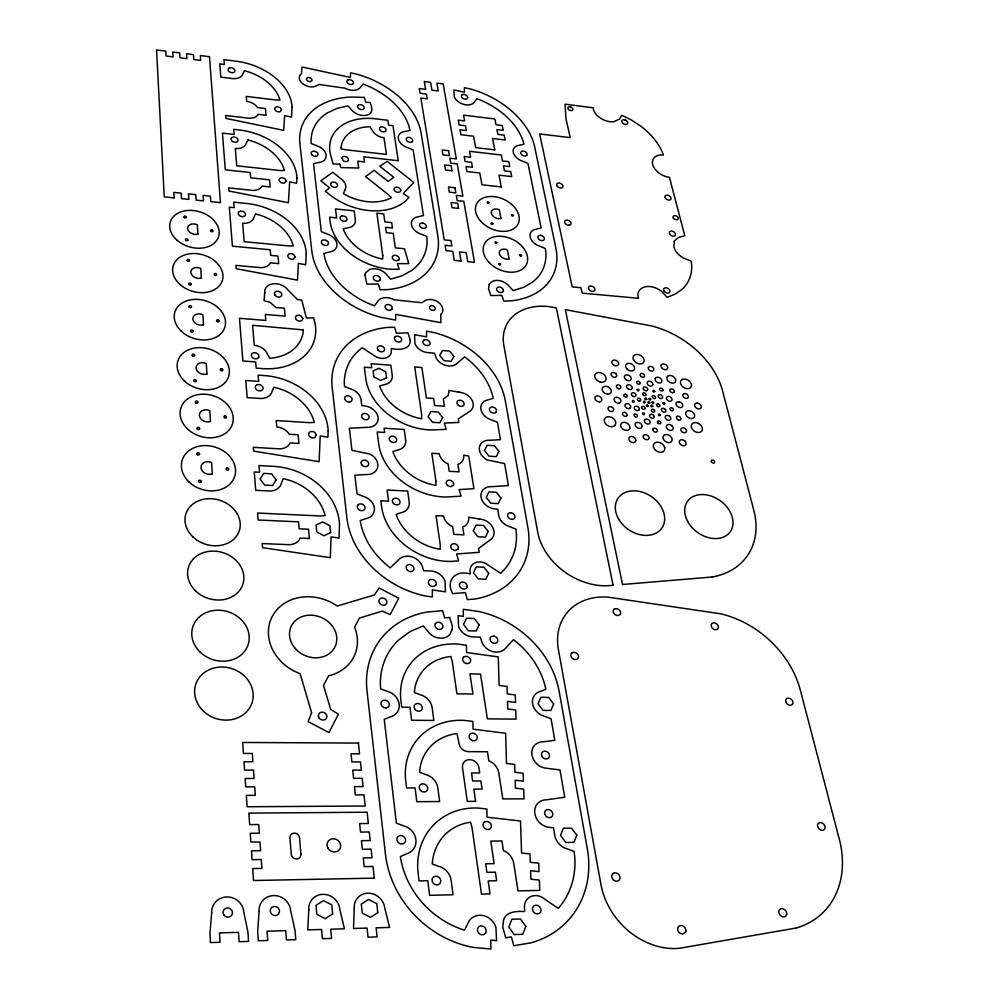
<?xml version="1.0" encoding="UTF-8"?>
<svg xmlns="http://www.w3.org/2000/svg" width="999" height="999" viewBox="0 0 999 999"><rect width="100%" height="100%" fill="white"/><g stroke="black" fill="none" stroke-linecap="round" stroke-linejoin="round"><path stroke-width="1.5" d="M264.723 292.507L264.061 300.674L270.367 302.51L275.836 307.517L284.39 308.229L285.152 316.121L265.297 314.473L265.821 320.442L239.485 318.294L242.882 360.989L255.657 361.925L256.181 368.132L262.562 368.594A59.078 44.518 18.4 0 0 315.172 323.888L313.599 317.894L306.381 318.019L301.735 300.025L297.565 299.663L287.637 289.598A12.887 9.565 19.1 0 0 273.127 283.766A12.887 9.565 19.1 0 0 264.723 292.507L264.685 292.969M201.136 481.955A1.386 1.124 16.1 0 0 199.85 480.182A1.386 1.124 16.1 0 0 198.776 481.843A1.386 1.124 16.1 0 0 201.136 481.955L201.261 481.693M199.463 429.12A1.361 1.074 16.1 0 0 198.214 427.397A1.361 1.074 16.1 0 0 197.153 428.971A1.361 1.074 16.1 0 0 199.463 429.12L199.588 428.858M196.154 381.256A1.336 1.036 16.1 0 0 194.917 379.595A1.336 1.036 16.1 0 0 193.881 381.106A1.336 1.036 16.1 0 0 196.154 381.256L196.279 381.006M192.907 331.693A1.311 0.999 16 0 0 191.696 330.07A1.311 0.999 16 0 0 190.672 331.518A1.311 0.999 16 0 0 192.907 331.693L193.019 331.456M190.921 284.615A1.286 0.962 16.1 0 0 189.735 283.042A1.286 0.962 16.1 0 0 188.724 284.415A1.286 0.962 16.1 0 0 190.921 284.615L191.034 284.378M187.675 240.359A1.274 0.924 16.1 0 0 186.513 238.823A1.274 0.924 16.1 0 0 185.514 240.147A1.274 0.924 16.1 0 0 187.675 240.359L187.787 240.135M479.42 519.005L468.656 517.232C469.33 521.391 466.82 525.836 462.724 527.022L463.923 534.827L453.833 534.378L452.659 526.56L451.323 526.036A13.199 10.514 28.2 0 1 443.581 516.033L436.014 515.671L440.284 545.067L440.272 549.3L438.611 549.038A47.54 37.9 27.4 0 1 396.615 515.759L396.141 514.36L401.049 512.724A13.549 10.864 25.4 0 0 409.203 502.172L407.692 491.071L387.125 490.01L388.561 501.136L380.869 500.749L381.568 506.356A60.752 48.439 27.4 0 0 451.036 561.438L458.578 560.864L456.593 553.983L479.183 552.335L478.558 548.439L489.235 540.621A13.474 10.727 29.4 0 0 493.044 528.034A13.474 10.727 29.4 0 0 479.42 519.005L478.808 518.906M227.035 467.957L227.385 467.944A1.374 1.099 17.5 0 1 228.671 469.692A1.374 1.099 17.5 0 1 226.336 469.567A1.374 1.099 17.5 0 1 227.385 467.944M224.887 415.934L225.225 415.921A1.349 1.061 17.3 0 1 226.486 417.619A1.349 1.061 17.3 0 1 224.201 417.47A1.349 1.061 17.3 0 1 225.225 415.921M459.328 392.282L449.026 390.409L448.226 395.367L443.281 399.125L444.38 406.218L434.715 405.557L433.653 398.464L426.398 397.952L421.89 367.532L414.71 366.983L421.678 414.885L421.64 418.731L420.055 418.444A45.38 34.441 24.7 0 1 380.107 387.275L379.657 386.001L384.365 384.64A12.95 9.853 23.1 0 0 392.232 375.287L390.859 365.197L371.178 363.711L371.703 367.757L364.36 367.207L365.771 378.396A57.992 44.006 24.7 0 0 431.843 429.97L446.191 429.333L444.33 423.064L458.841 422.44L458.279 418.906L468.556 412.1A12.85 9.765 26.3 0 0 472.315 400.799A12.85 9.765 26.3 0 0 459.328 392.282L458.741 392.182M221.154 368.793L221.491 368.781A1.324 1.024 17.1 0 1 222.727 370.429A1.324 1.024 17.1 0 1 220.479 370.267A1.324 1.024 17.1 0 1 221.491 368.781M217.47 319.955L217.794 319.942A1.299 0.987 17 0 1 219.006 321.541A1.299 0.987 17 0 1 216.795 321.366A1.299 0.987 17 0 1 217.794 319.942M215.047 273.539L215.372 273.539A1.274 0.949 17 0 1 216.558 275.087A1.274 0.949 17 0 1 214.398 274.9A1.274 0.949 17 0 1 215.372 273.539M211.413 229.895L211.738 229.895A1.261 0.912 16.9 0 1 212.899 231.406A1.261 0.912 16.9 0 1 210.764 231.206A1.261 0.912 16.9 0 1 211.726 229.895M358.691 743.081L242.657 742.469L243.419 753.446L252.31 753.483L252.897 761.762L243.993 761.738L244.568 770.079L253.496 770.079L254.108 778.458L245.155 778.471L245.729 786.9L254.708 786.875L255.319 795.341L246.316 795.379L247.103 806.755L365.209 806.018L364.011 794.879L355.357 794.917L354.483 786.6L363.112 786.575L362.212 778.321L353.609 778.333L352.747 770.117L361.326 770.117L360.452 761.95L351.885 761.937L351.024 753.808L359.565 753.833L358.404 743.081M184.153 217.345L184.353 217.557A1.261 0.912 16.1 0 0 186.401 217.345A1.261 0.912 16.1 0 0 184.815 216.059A1.261 0.912 16.1 0 0 184.353 217.557M187.3 260.789L187.512 261.014A1.274 0.937 16.1 0 0 189.585 260.776A1.274 0.937 16.1 0 0 187.987 259.453A1.274 0.937 16.1 0 0 187.512 261.014M189.198 306.993L189.423 307.217A1.299 0.974 16 0 0 191.533 306.955A1.299 0.974 16 0 0 189.885 305.594A1.299 0.974 16 0 0 189.423 307.217M192.357 355.632A1.324 1.011 16 0 0 194.605 355.794A1.324 1.011 16 0 0 193.381 354.158A1.324 1.011 16 0 0 192.357 355.632L192.57 355.856M195.567 402.572A1.349 1.061 16.1 0 0 197.852 402.722A1.349 1.061 16.1 0 0 196.616 401.024A1.349 1.061 16.1 0 0 195.567 402.572L195.792 402.809M197.14 454.37A1.374 1.099 16.1 0 0 199.475 454.495A1.374 1.099 16.1 0 0 198.202 452.747A1.374 1.099 16.1 0 0 197.14 454.37L197.365 454.607M440.821 314.56L440.809 322.665L395.704 314.373L395.629 320.042L381.218 317.407A79.72 57.505 22.4 0 1 311.75 250.599L299.912 143.669A76.523 52.572 21.5 0 1 351.448 97.028L364.335 97.44L365.821 102.348L370.08 102.485C372.053 106.718 373.576 113.362 367.482 114.972A11.638 7.83 21 0 1 351.76 110.065L347.927 105.869L336.925 108.441L327.41 112.887A64.923 44.593 21.5 0 0 311.076 140.11L311.188 143.481L316.583 145.692A12.038 8.329 19.9 0 1 326.173 155.095A12.038 8.329 19.9 0 1 318.569 162.575L313.524 163.636L321.303 231.643L326.973 233.941A12.45 8.991 20.4 0 1 336.925 243.881A12.45 8.991 20.4 0 1 329.108 252.11L323.888 253.359L324.026 254.308A67.62 48.764 22.5 0 0 350.562 293.107L356.106 296.89A67.62 48.764 22.5 0 0 374.525 305.769L377.272 302.06A12.575 9.278 22.8 0 1 393.981 299.762L421.69 302.734L424.038 301.336A10.977 8.042 24.2 0 1 437.649 301.798A10.977 8.042 24.2 0 1 442.082 313.074L440.821 314.56M414.635 334.727L414.86 343.331A12.637 9.416 24.4 0 0 420.017 349.762L421.291 350.562A12.637 9.416 24.4 0 0 428.384 352.672L434.378 353.147L435.427 356.044A12.637 9.441 25.2 0 0 445.304 365.297A12.637 9.441 25.2 0 0 457.53 363.012L464.61 356.868A70.879 54.046 25 0 1 493.007 397.265L493.206 398.301L488.136 399.837A12.8 9.69 27.4 0 0 480.894 409.265A12.8 9.69 27.4 0 0 491.583 419.917L497.44 422.265L500.462 439.685L489.897 440.247A13.012 10.027 28.1 0 0 479.358 447.477A13.012 10.027 28.1 0 0 487.125 459.902L504.607 463.598L508.429 485.589L491.733 486.663A13.262 10.402 29.1 0 0 481.056 497.14A13.262 10.402 29.1 0 0 495.454 508.916L497.714 509.278L498.738 515.409A13.312 10.477 30.2 0 0 509.915 526.773L515.921 529.145L516.396 533.603A74.313 59.528 27.9 0 1 501.161 572.789L500.561 573.314L488.449 565.284A12.088 9.778 30.5 0 0 479.932 561.938L477.035 562.175A12.088 9.778 30.5 0 0 470.129 571.89L470.154 573.963C455.769 569.393 445.104 580.519 452.747 593.631L465.334 592.594L467.357 599.662L474.962 599.013A87.6 70.18 27.9 0 0 527.922 527.772L505.332 400.899A83.566 63.724 25 0 0 433.691 332.467L426.523 331.168L426.536 336.875L414.635 334.727M435.964 481.306L435.951 485.339L434.328 485.064A46.429 36.114 26.1 0 1 393.356 452.847L392.882 451.523L397.689 450.025A13.237 10.34 24.4 0 0 405.669 440.072L404.208 429.483L384.116 428.209L384.665 432.455L377.172 431.98L378.671 443.718A59.328 46.166 26.1 0 0 446.441 497.015L461.076 496.141L459.14 489.572L473.951 488.711L468.706 456.019L463.736 455.157C464.41 459.153 461.863 463.361 457.917 464.41L459.078 471.853L449.225 471.303L448.089 463.848L446.79 463.336A12.887 10.027 26.8 0 1 439.235 453.708L431.83 453.271L435.964 481.306M410.202 340.047C411.089 350.025 398.064 350.174 391.358 348.489L391.321 350.262A11.301 8.516 22.9 0 1 384.453 358.304L381.668 358.391A11.301 8.516 22.9 0 1 373.601 355.169L362.287 347.752L361.688 348.176A71.054 54.246 24.5 0 0 344.318 382.367L344.505 386.488L350.437 388.848A13.174 10.177 22.2 0 1 361.064 399.7L361.775 405.507L364.048 405.894A13.212 10.265 23 0 1 378.084 417.457A13.212 10.265 23 0 1 366.708 427.372L349.338 428.209L351.935 450.312L370.154 454.133A13.449 10.664 23.5 0 1 377.722 466.983A13.449 10.664 23.5 0 1 366.221 474.537L354.857 475.212L357.055 493.918L363.299 496.378A13.686 11.064 24 0 1 374.4 507.954A13.686 11.064 24 0 1 365.959 518.618L360.252 520.504L360.427 521.665A74.45 59.753 27.3 0 0 390.247 567.807L398.339 560.102A13.861 11.376 27.4 0 1 411.863 556.843A13.861 11.376 27.4 0 1 422.589 567.307L423.726 570.716L430.282 570.953A13.886 11.401 28.7 0 1 438.012 573.114L439.398 573.988A13.886 11.401 28.7 0 1 445.067 581.406L445.442 591.833L432.342 589.922L432.367 596.965L424.388 595.816A87.775 70.454 27.3 0 1 346.89 517.894L332.18 387.412A83.754 63.948 24.5 0 1 387.6 327.422L394.655 327.272L396.353 333.167L407.967 332.904L410.202 340.047M400.799 190.147L400.087 191.883L397.827 192.395A3.509 2.448 22.3 0 1 394.293 190.122A3.509 2.448 22.3 0 1 395.429 187.362L396.203 187.188A3.509 2.448 22.3 0 1 400.587 189.473L400.799 190.147M652.834 429.258L652.921 430.232A2.448 1.798 32.4 0 0 656.518 431.993A2.448 1.798 32.4 0 0 656.243 428.771A2.448 1.798 32.4 0 0 652.834 429.258M648.339 367.682L648.438 368.843A2.985 2.135 31.1 0 0 652.822 370.991A2.985 2.135 31.1 0 0 652.497 367.157A2.985 2.135 31.1 0 0 648.339 367.682M382.779 255.694L382.692 259.078L381.193 258.778A42.982 30.569 22.1 0 1 343.656 230.007L343.244 228.871L347.752 227.822A12.263 8.741 20.9 0 0 355.357 219.805L354.195 210.851L335.502 208.928L336.601 217.907L329.62 217.195L330.157 221.716A54.92 39.073 22.1 0 0 392.22 269.305L399.088 269.255L397.44 263.661L408.716 263.599L404.508 248.763L395.329 247.877L393.231 233.379L386.363 232.692L385.602 227.297L392.457 227.984L391.683 222.615L384.84 221.915L383.703 213.898L376.873 213.187L382.779 255.694M339.51 524.363L339.048 538.086L331.069 536.888L330.307 557.679L262.575 547.677L262.25 543.568L288.524 544.655A13.786 11.364 20.8 0 0 299.65 539.273L300.1 538.124L309.378 538.511L308.466 529.208L299.213 528.796L298.551 521.84L258.092 520.004L257.542 513.036L320.317 515.971L325.174 515.634L324.8 514.173A49.5 40.597 20.2 0 0 284.877 479.033L283.229 478.683L281.431 483.104A13.861 11.189 19.4 0 1 269.081 490.984L255.707 490.297L254.233 471.978L259.565 472.265L259.003 465.546L273.564 466.358A63.262 51.886 20.2 0 1 339.51 524.363M364.897 274.8L366.908 284.141L378.434 284.016L380.082 289.722L387.05 289.648A79.308 56.631 21.5 0 0 437.837 235.976L421.128 133.179A76.174 51.786 20.7 0 0 357.13 74.263L350.549 72.84L350.387 77.46L301.96 66.983L301.498 73.676L300.224 74.85A10.302 6.881 19.6 0 0 303.858 84.553A10.302 6.881 19.6 0 0 316.895 85.564L319.18 84.49L345.154 88.212A11.551 7.68 20.6 0 0 360.602 87.025L363.137 84.078A64.61 43.919 20.7 0 1 379.857 92.208L384.915 95.567A64.61 43.919 20.7 0 1 409.865 129.608L410.015 130.444L405.294 131.418A11.638 7.905 22.3 0 0 398.314 138.611A11.638 7.905 22.3 0 0 407.842 147.74L413.161 149.925L423.464 215.522L418.593 216.671A12.038 8.504 23.2 0 0 411.426 224.563A12.038 8.504 23.2 0 0 421.328 234.203L426.76 236.413L427.06 239.997A67.283 48.039 21.5 0 1 411.838 270.317L402.122 275.749L390.621 279.183L386.476 274.5A12.463 9.091 22.2 0 0 369.717 269.518L365.796 272.602L364.897 274.8M354.258 908.778L353.509 928.471L367.095 928.071L368.044 937.187L377.085 936.912L376.111 927.821L389.585 927.434L384.74 908.016A15.897 14.66 43.3 0 0 367.882 893.218A15.897 14.66 43.3 0 0 354.258 908.778M328.172 430.831L327.922 437.237L320.217 435.964L319.118 461.675L253.634 451.136L253.321 447.315L278.733 448.801A13.349 10.577 19.6 0 0 289.523 443.993L289.96 442.932L298.938 443.469L298.089 434.777L289.136 434.228L288.499 433.116A13.349 10.577 19.6 0 0 276.773 427.01L276.186 420.542L309.615 422.664L314.323 422.452L313.961 421.066A47.927 37.787 19.2 0 0 275.437 387.612L273.851 387.262L272.09 391.346A13.424 10.427 18.6 0 1 260.115 398.464L247.165 397.59L245.804 380.494L258.666 381.393L258.129 375.137L264.523 375.587A61.251 48.289 19.1 0 1 328.172 430.831M341.646 157.967L343.594 161.026A3.521 2.435 20.7 0 0 348.089 160.602L348.351 160.027A3.521 2.435 20.7 0 0 346.403 156.968A3.521 2.435 20.7 0 0 342.37 156.918L341.646 157.967M306.231 253.684L305.644 264.747L298.414 263.386L297.49 280.12L236.239 268.719L235.964 265.397L259.752 267.57A12.525 9.166 18.4 0 0 269.892 263.761L270.304 262.862L278.721 263.636L277.984 256.069L270.717 255.394L270.192 249.75L232.417 246.179L229.345 207.155L234.166 207.642L233.729 202.173L246.928 203.521A57.467 41.846 18.1 0 1 306.231 253.684M316.346 434.927L314.71 437.624A3.959 3.122 21.1 0 1 309.328 436.113L308.866 435.302A3.959 3.122 21.1 0 1 310.277 431.78A3.959 3.122 21.1 0 1 314.985 432.579L316.346 434.927M330.719 183.666L330.681 184.328A3.571 2.498 20.5 0 0 334.453 187.337L335.327 187.337A3.571 2.498 20.5 0 0 336.326 183.104A3.571 2.498 20.5 0 0 330.719 183.666M341.034 147.752L340.984 148.814L345.229 149.713L386.451 154.408L384.016 137.825A11.676 7.917 21.6 0 1 372.277 130.27L369.967 126.723L368.643 126.761A41.733 28.709 21.7 0 0 341.034 147.752M308.791 910.014L307.742 929.869L321.553 929.482L322.377 938.673L331.568 938.398L330.719 929.207L344.418 928.82L339.785 909.227A15.972 14.948 40.1 0 0 322.889 894.317A15.972 14.948 40.1 0 0 308.791 910.014M296.965 178.059L296.666 183.254L289.66 181.855L288.386 202.722L228.946 191.021L228.696 187.899L251.773 190.322A12.163 8.591 18.1 0 0 261.638 186.925L262.038 186.089L270.205 186.95L269.518 179.845L250.674 177.822L250.2 172.502L225.299 169.818L222.427 133.129L234.128 134.465L233.704 129.333L239.523 129.995A55.857 39.236 17.9 0 1 296.965 178.059M302.834 318.456L301.973 320.467A3.809 2.847 19.9 0 1 297.565 320.567A3.809 2.847 19.9 0 1 295.504 317.095L295.791 316.408A3.809 2.847 19.9 0 1 300.724 315.746L302.834 318.456M292.083 107.318L291.471 117.058L284.665 115.634L283.691 130.357L226.036 118.431L225.799 115.497L248.189 118.132A11.826 8.054 18 0 0 257.767 115.097L258.154 114.311L266.084 115.26L265.434 108.566L257.53 107.617L256.98 106.731A11.826 8.054 18 0 0 246.691 101.374L246.241 96.391L275.761 99.975L279.932 100.087L279.633 99.013A42.47 28.809 17.9 0 0 245.916 71.116L244.518 70.742L242.919 73.776A11.913 7.967 17.7 0 1 232.255 78.546L220.841 77.123L219.78 63.924L224.338 64.498L223.938 59.653L236.388 61.239A54.271 36.813 17.8 0 1 292.083 107.318M303.334 329.882L303.259 331.131A46.229 34.84 18.5 0 1 271.403 358.154L269.88 358.279L267.395 353.983A13.287 10.165 18.4 0 0 254.258 345.329L252.572 325.312L303.334 329.882M432.417 862.187L432.305 863.96L438.411 866.258A15.609 13.998 43.9 0 1 451.136 880.244L453.071 894.767L429.595 895.316L427.759 880.718L419.056 880.893L418.156 873.638A69.83 61.563 45 0 1 478.396 808.054L486.863 809.028L487.037 817.207L520.504 821.003L521.578 853.009L529.994 853.92L530.294 862.299L538.711 863.211L539.035 871.628L530.606 870.728L530.906 879.207L539.373 880.094L539.772 890.396L517.981 890.883L513.736 863.298A15.097 13.212 44.8 0 0 504.895 851.21L503.409 850.649L501.935 840.958L490.796 841.096L494.118 863.636L485.676 863.785L486.913 872.339L495.379 872.177L496.653 880.756L488.161 880.931L490.047 893.918L481.493 894.117L471.99 827.384L470.579 822.214L468.831 822.464A54.633 48.164 45 0 0 432.417 862.187M295.105 256.83L293.556 259.103A3.721 2.71 19.4 0 1 288.511 257.617L288.087 256.905A3.721 2.71 19.4 0 1 289.435 253.883A3.721 2.71 19.4 0 1 293.843 254.745L295.105 256.83M259.078 911.413L257.667 931.468L258.316 940.771L267.732 940.484L267.058 931.193L285.726 930.656L286.451 939.922L295.766 939.634L295.017 930.394L290.634 910.613A16.084 15.26 34.6 0 0 273.689 895.566A16.084 15.26 34.6 0 0 259.078 911.413M419.68 770.604L419.568 772.252L425.487 774.512A15.047 13.262 36.6 0 1 437.812 787.861L439.622 801.535L416.795 801.673L415.072 787.936L406.593 787.961L405.756 781.118A67.308 58.417 38.4 0 1 464.672 720.416L472.914 721.465L473.051 729.17L505.631 733.266L506.505 763.398L514.685 764.385L514.935 772.277L523.126 773.263L523.401 781.181L515.197 780.194L515.447 788.174L523.688 789.148L524.025 798.825L502.809 798.938L498.801 772.939A14.548 12.537 38.6 0 0 490.259 761.438L488.823 760.888L487.437 751.748L468.406 751.673A8.654 7.43 36.3 0 1 459.09 743.731L456.993 733.616L455.282 733.828A52.672 45.704 38.4 0 0 419.68 770.604M286.151 180.831L284.64 182.942A3.609 2.547 19 0 1 279.745 181.456L279.333 180.782A3.609 2.547 19 0 1 280.657 177.972A3.609 2.547 19 0 1 284.927 178.846L286.151 180.831M281.568 109.765L280.095 111.713A3.509 2.385 18.9 0 1 275.349 110.252L274.95 109.603A3.509 2.385 18.9 0 1 276.248 106.993A3.509 2.385 18.9 0 1 280.394 107.88L281.568 109.765M414.498 690.946L414.385 692.507L420.154 694.73A14.598 12.575 32.2 0 1 432.117 707.517L433.853 720.466L411.625 720.254L409.977 707.255L401.735 707.155L400.936 700.686A65.26 55.444 34.2 0 1 458.416 644.143L466.446 645.254L466.558 652.547L498.301 656.892L499.075 685.389L507.042 686.45L507.267 693.905L515.247 694.954L515.496 702.447L507.492 701.398L507.729 708.94L515.746 709.977L516.046 719.13L487.362 718.843L480.531 674.1L469.955 673.9L472.952 694.03L456.905 693.793L452.222 661.163L450.899 656.53L449.25 656.705A51.061 43.382 34.2 0 0 414.498 690.946M211.688 912.936L209.94 933.178L210.452 942.581L220.03 942.282L219.48 932.904L238.486 932.354L239.073 941.707L248.551 941.408L247.939 932.079L243.781 912.124A16.209 15.547 26.3 0 0 226.785 896.94A16.209 15.547 26.3 0 0 211.688 912.936M643.356 436.076L643.281 436.663A3.072 2.26 32.3 0 0 647.302 439.697A3.072 2.26 32.3 0 0 648.201 436.001A3.072 2.26 32.3 0 0 643.556 435.539L643.356 436.076M311.576 712.662L308.104 721.653L328.933 732.504L338.436 714.198L330.694 709.427L323.514 685.389L328.621 675.811A45.529 38.998 23.8 0 0 354.595 627.122L359.44 618.056L382.342 611.101L390.197 614.61L398.726 598.201L379.17 588.024L374.338 594.967L337.237 606.031L331.768 602.697A45.529 38.998 23.8 0 0 272.577 615.884A45.529 38.998 23.8 0 0 294.093 671.091L300.175 673.751L311.576 712.662M663.024 403.009C664.06 407.018 666.645 401.448 663.024 403.009M660.314 415.247C657.404 417.669 658.291 411.338 660.314 415.247M651.997 402.222C653.034 406.231 655.644 400.661 651.997 402.222M654.732 391.546C651.835 393.918 652.734 387.699 654.732 391.546M661.226 365.159L661.063 365.821A3.559 2.535 31.3 0 0 663.348 369.143A3.559 2.535 31.3 0 0 667.157 368.993L667.532 368.444A3.559 2.535 31.3 0 0 665.396 364.473A3.559 2.535 31.3 0 0 661.226 365.159M652.784 406.343C649.874 408.753 650.774 402.447 652.784 406.343M649 398.676C650.037 402.684 652.647 397.127 649 398.676M652.797 384.49L652.659 385.052A2.997 2.16 31.3 0 1 649.837 385.939A2.997 2.16 31.3 0 1 647.265 383.466L647.215 382.842A2.997 2.16 31.3 0 1 650.174 381.393A2.997 2.16 31.3 0 1 652.797 384.49M644.567 420.167L644.43 420.754A3.059 2.235 32 0 0 647.102 423.926A3.059 2.235 32 0 0 650.112 422.402L650.062 421.765A3.059 2.235 32 0 0 647.439 419.23A3.059 2.235 32 0 0 644.567 420.167M648.351 406.031C645.429 408.441 646.341 402.135 648.351 406.031M655.332 378.459L655.169 379.133A3.584 2.572 31.5 0 0 657.454 382.48A3.584 2.572 31.5 0 0 661.301 382.33L661.675 381.768A3.584 2.572 31.5 0 0 659.54 377.759A3.584 2.572 31.5 0 0 655.332 378.459M635.764 440.522L635.589 441.221A3.709 2.735 32 0 1 631.193 442.045A3.709 2.735 32 0 1 629.033 437.812L629.432 437.225A3.709 2.735 32 0 1 633.416 437A3.709 2.735 32 0 1 635.764 440.522M642.557 413.274C643.581 417.332 646.241 411.688 642.557 413.274M645.354 402.472C642.432 404.882 643.344 398.589 645.354 402.472M646.778 399.25C643.868 401.648 644.78 395.367 646.778 399.25M641.982 426.348L641.808 427.048A3.671 2.697 31.9 0 1 637.462 427.834A3.671 2.697 31.9 0 1 635.302 423.651L635.701 423.077A3.671 2.697 31.9 0 1 639.647 422.877A3.671 2.697 31.9 0 1 641.982 426.348M503.608 919.604L502.759 927.172L505.806 937.799L511.388 936.887L513.786 945.716L530.556 942.931A99.138 86.688 43.9 0 0 587.312 848.825L559.203 691.595A93.107 78.646 34.1 0 0 479.008 611.538L463.274 609.29L463.374 616.383L458.129 615.634L458.566 626.311A14.011 11.576 31.7 0 0 464.348 633.928L465.771 634.84A14.011 11.576 31.7 0 0 473.613 636.975L480.207 637.15L481.418 640.684A14.048 11.601 33.1 0 0 492.47 651.498A14.048 11.601 33.1 0 0 505.844 647.814L513.461 639.697A78.971 66.683 34.1 0 1 545.579 687.949L545.829 689.21L540.309 691.483A14.311 11.876 37.5 0 0 532.567 703.746A14.311 11.876 37.5 0 0 544.58 716.283L551.061 718.781L554.82 740.334L543.219 741.782A14.623 12.3 39.8 0 0 531.805 751.585A14.623 12.3 39.8 0 0 540.646 766.595L544.155 767.931L559.989 769.954L564.735 797.239L546.366 799.812A14.985 12.775 43.1 0 0 534.852 813.773A14.985 12.775 43.1 0 0 551.023 827.509L553.521 827.809L554.82 835.451A15.097 12.837 44.8 0 0 567.42 848.913L574.113 851.46L574.762 857.03A84.103 73.526 43.8 0 1 558.928 907.679L558.279 908.391L544.68 899.15A13.811 12.013 48.9 0 0 535.177 895.566L531.98 896.091A13.811 12.013 48.9 0 0 524.562 908.903L524.637 911.538C517.095 911.225 506.868 911.125 503.608 919.604M674.263 241.246L673.888 247.003L675.174 250.15A15.659 10.527 29.9 0 0 683.716 258.117L691.221 261.201L691.645 264.648A61.214 41.846 28.8 0 1 681.73 289.61L674.874 294.28L667.182 297.29L662.062 291.858A16.159 11.226 29.9 0 0 645.953 286.663A16.159 11.226 29.9 0 0 637.899 295.766L638.461 298.289L582.305 293.144L580.869 287.687L572.19 286.888L539.672 133.928L570.217 137.637L566.008 118.931L565.034 104.196L593.119 107.78A14.935 9.615 26.6 0 0 596.628 114.91L598.563 116.746A14.935 9.615 26.6 0 0 613.786 121.691L619.417 119.106L621.703 115.297L630.844 119.705L640.097 125.662A58.741 38.561 27.1 0 1 662.449 152.447L663.386 155.02A15.122 9.853 28.4 0 0 653.096 159.153L652.409 161.676A15.122 9.853 28.4 0 0 655.968 170.317L658.778 172.902A15.122 9.853 28.4 0 0 669.442 177.335L684.79 235.739L678.346 237.45L674.263 241.246M637.112 389.523C638.136 393.519 640.759 387.974 637.112 389.523M634.253 401.673C631.306 404.096 632.255 397.777 634.253 401.673M452.335 629.358L449.675 634.827L447.177 636.738A14.098 11.751 30.3 0 1 428.121 631.705L423.339 625.923L410.252 631.493L398.988 639.697A79.246 67.245 33.5 0 0 380.369 683.666L380.644 688.811L387.237 691.345A14.66 12.712 30.2 0 1 399.188 704.233A14.66 12.712 30.2 0 1 390.309 716.895L384.228 719.317L396.378 823.139L403.359 825.773A15.41 13.861 38.8 0 1 415.896 839.61A15.41 13.861 38.8 0 1 406.705 853.745L400.387 856.568L400.599 858.029A84.316 74.176 43.5 0 0 434.652 914.36L441.608 919.367A84.316 74.176 43.5 0 0 464.498 930.181L467.669 923.875A15.884 14.136 49.5 0 1 487.899 917.407L489.473 918.418A15.884 14.136 49.5 0 1 495.929 927.409L496.578 940.658L490.734 940.096L490.934 949.05L473.226 947.377A99.425 87.475 43.5 0 1 385.464 854.282L367.008 690.858A93.406 79.283 33.5 0 1 427.185 612.025L442.619 610.701L444.617 617.894L449.725 617.444L452.322 626.161L452.335 629.358M786.725 914.222L786.026 915.871A4.52 3.571 51.2 0 1 779.769 914.684A4.52 3.571 51.2 0 1 781.006 908.703L781.905 908.578A4.52 3.571 51.2 0 1 786.725 914.222M519.805 255.07C520.691 258.778 523.439 253.709 519.805 255.07M649.775 402.847C646.653 405.057 647.989 398.913 649.775 402.847M498.738 263.711C499.612 267.457 502.422 262.325 498.738 263.711M511.525 214.885C512.412 218.481 515.109 213.586 511.525 214.885M489.223 284.216L488.536 288.773L490.884 295.542L501.835 295.404L503.696 300.999L510.314 300.899A77.223 54.371 25 0 0 555.856 248.027L534.677 146.89A74.151 49.875 23.7 0 0 470.691 89.048L464.36 87.662L464.435 92.22L453.933 89.922L454.258 96.791A11.239 7.405 23.4 0 0 458.891 102.148L460.027 102.847A11.239 7.405 23.4 0 0 474.662 101.611L476.923 98.701A62.887 42.308 23.7 0 1 493.269 106.656L498.251 109.952A62.887 42.308 23.7 0 1 523.763 143.419L523.963 144.243L519.517 145.217A11.351 7.605 25.2 0 0 513.236 152.323A11.351 7.605 25.2 0 0 522.777 161.289L527.959 163.424L541.133 227.959L536.55 229.096A11.751 8.154 26.4 0 0 530.144 236.875A11.751 8.154 26.4 0 0 540.059 246.328L545.342 248.489L545.816 252.01A65.509 46.129 25 0 1 532.892 281.843L523.938 287.213L513.174 290.609L508.991 286.026A12.138 8.704 26 0 0 492.794 281.169L489.223 284.216M496.853 242.882C493.856 244.992 495.029 239.285 496.853 242.882M492.857 223.901C489.872 225.961 491.046 220.342 492.857 223.901M488.961 202.897C485.989 204.92 487.162 199.388 488.961 202.897M576.773 835.176L573.963 842.369L565.821 842.482L560.526 835.376L563.374 828.208L571.478 828.121L576.773 835.176M525.874 926.498L522.777 934.29L514.21 934.552L508.766 926.997L511.9 919.23L520.429 918.993L525.874 926.498M553.658 703.983L550.911 710.476L543.094 710.376L538.049 703.771L540.834 697.302L548.626 697.414L553.658 703.983M344.792 190.26L343.331 193.606L344.593 194.343A42.195 29.283 21.2 0 0 390.397 198.214L391.458 197.652L388.499 194.78L365.559 176.586L374.088 170.33L388.136 181.456L393.743 177.273L379.72 166.196L387.187 161.438L413.798 182.43L403.221 193.556L409.003 197.327L405.469 201.061A53.921 37.425 21.2 0 1 329.72 194.68L325.274 191.121L329.707 187.912L320.829 180.831L332.754 172.265L341.583 179.296A12.125 8.504 20.5 0 1 344.792 190.26M479.158 624.837L476.223 631.006L468.406 630.806L463.561 624.412L466.521 618.269L474.3 618.493L479.158 624.837M255.594 213.973L253.921 217.47A12.612 9.041 17.8 0 1 242.645 223.252L244.193 241.696L288.886 245.954L293.306 245.929L292.982 244.718A44.967 32.742 18.1 0 0 257.08 214.348L255.594 213.973M488.686 573.339L485.851 579.22L478.221 578.945L473.451 572.764L476.323 566.908L483.928 567.195L488.686 573.339M488.249 531.443L485.464 537.112L477.947 536.788L473.264 530.769L476.098 525.112L483.566 525.462L488.249 531.443M500.924 498.126L498.214 503.608L490.846 503.234L486.213 497.365L488.961 491.895L496.303 492.282L500.924 498.126M685.701 931.867L682.654 934.127L679.545 932.954A4.595 3.796 51.6 0 1 677.846 927.784A4.595 3.796 51.6 0 1 681.967 925.648L683.029 926.048A4.595 3.796 51.6 0 1 685.701 931.867M247.914 139.96L246.278 143.219A12.263 8.492 17.7 0 1 235.302 148.464L236.738 165.797L280.145 170.529L284.44 170.567L284.128 169.43A43.706 30.694 17.9 0 0 249.35 140.335L247.914 139.96M498.926 451.373L496.266 456.63L489.023 456.206L484.478 450.499L487.187 445.254L494.393 445.704L498.926 451.373M467.082 587.012L466.208 588.336A4.058 3.322 30.1 0 1 460.089 587A4.058 3.322 30.1 0 1 461.975 582.092L462.887 582.055A4.058 3.322 30.1 0 1 467.082 587.012M435.464 623.588L435.077 624.325A4.146 3.459 30.3 0 0 439.335 629.445L440.272 629.382A4.146 3.459 30.3 0 0 442.245 624.3A4.146 3.459 30.3 0 0 436.001 622.939L435.464 623.588M442.657 417.607L439.847 422.764L432.542 422.29L428.084 416.645L430.931 411.501L438.211 411.988L442.657 417.607M453.871 356.443L451.161 361.301L444.08 360.751L439.722 355.344L442.47 350.512L449.525 351.061L453.871 356.443M503.296 291.159L502.547 292.133A3.571 2.56 26 0 1 497.202 290.771A3.571 2.56 26 0 1 498.776 287.05L499.575 287.063A3.571 2.56 26 0 1 503.296 291.159M276.061 479.857L272.59 485.514L264.61 485.102L260.115 479.021L263.624 473.389L271.578 473.813L276.061 479.857M394.942 337.113L394.58 337.687A3.734 2.797 23.4 0 0 398.376 342.008L399.225 342.008A3.734 2.797 23.4 0 0 401.086 338.024A3.734 2.797 23.4 0 0 395.442 336.626L394.942 337.113M380.207 279.708L379.358 280.707A3.659 2.672 22.2 0 1 373.813 279.295A3.659 2.672 22.2 0 1 375.686 275.524L376.511 275.537A3.659 2.672 22.2 0 1 380.207 279.708M629.657 428.621L629.12 429.395A4.92 3.621 31.6 0 1 622.739 428.983A4.92 3.621 31.6 0 1 621.478 423.301L622.277 422.727A4.92 3.621 31.6 0 1 627.859 423.738A4.92 3.621 31.6 0 1 629.657 428.621M652.497 395.954L652.31 396.241A1.811 1.311 31.7 0 0 655.032 398.401L655.319 398.189A1.811 1.311 31.7 0 0 654.832 396.128A1.811 1.311 31.7 0 0 652.497 395.954M644.967 408.728L644.767 409.016A1.823 1.324 31.6 0 1 642.407 408.841A1.823 1.324 31.6 0 1 641.932 406.755L642.22 406.543A1.823 1.324 31.6 0 1 644.967 408.728M667.569 376.361L667.07 377.098A4.77 3.409 31.7 0 0 668.88 381.768A4.77 3.409 31.7 0 0 674.263 382.767L675.024 382.23A4.77 3.409 31.7 0 0 673.701 376.835A4.77 3.409 31.7 0 0 667.569 376.361M458.179 548.988L455.132 550.561L452.285 549.438A4.008 3.234 28.8 0 1 451.061 545.279A4.008 3.234 28.8 0 1 455.107 543.868L456.081 544.255A4.008 3.234 28.8 0 1 458.179 548.988M358.067 105.345L357.717 105.794A3.422 2.298 21 0 0 361.139 109.528L361.925 109.565A3.422 2.298 21 0 0 363.686 106.381A3.422 2.298 21 0 0 358.516 104.957L358.067 105.345M453.446 485.252L450.462 486.725L447.689 485.626A3.909 3.084 27.2 0 1 446.503 481.643A3.909 3.084 27.2 0 1 450.449 480.357L451.398 480.731A3.909 3.084 27.2 0 1 453.446 485.252M397.964 836.638L397.352 837.399A4.533 4.071 38.8 0 0 400.699 843.905A4.533 4.071 38.8 0 0 405.444 839.148A4.533 4.071 38.8 0 0 398.726 836.026L397.964 836.638M485.651 932.891L484.24 934.302A4.67 4.158 49.5 0 1 477.884 931.917A4.67 4.158 49.5 0 1 480.282 926.011L481.306 925.886A4.67 4.158 49.5 0 1 485.651 932.891M711.937 623.588L711.475 624.15A3.971 3.047 39 0 0 714.622 629.57A3.971 3.047 39 0 0 718.269 626.086A3.971 3.047 39 0 0 712.537 623.139L711.937 623.588M398.976 259.765L396.178 260.864L393.618 259.815A3.621 2.61 22.7 0 1 392.582 256.431A3.621 2.61 22.7 0 1 396.291 255.519L397.165 255.881A3.621 2.61 22.7 0 1 398.976 259.765M256.281 385.277L255.719 385.889A3.946 3.059 18.6 0 0 256.918 389.947A3.946 3.059 18.6 0 0 261.875 390.284A3.946 3.059 18.6 0 0 262.4 386.351L261.738 385.651A3.946 3.059 18.6 0 0 256.281 385.277M258.566 357.542L258.017 358.129A3.909 2.985 18.4 0 1 252.61 357.729L251.96 357.043A3.909 2.985 18.4 0 1 254.87 352.672A3.909 2.985 18.4 0 1 258.566 357.542M496.216 411.963L495.129 412.862A3.759 2.847 27.4 0 1 489.535 410.214A3.759 2.847 27.4 0 1 493.281 407.142A3.759 2.847 27.4 0 1 496.216 411.963M358.316 504.657L357.754 505.232A4.021 3.247 24 0 0 360.689 510.539A4.021 3.247 24 0 0 365.01 507.042A4.021 3.247 24 0 0 359.016 504.208L358.316 504.657M380.194 127.348L379.757 127.797A3.434 2.335 21.6 0 0 380.944 131.019A3.434 2.335 21.6 0 0 385.164 131.518A3.434 2.335 21.6 0 0 385.439 128.471L384.84 127.897A3.434 2.335 21.6 0 0 380.194 127.348M435.751 585.139L434.465 586.176A4.083 3.359 28.7 0 1 428.796 583.953A4.083 3.359 28.7 0 1 431.031 579.445L431.955 579.408A4.083 3.359 28.7 0 1 435.614 581.518A4.083 3.359 28.7 0 1 435.751 585.139M239.136 211.663L238.611 212.175A3.709 2.66 17.8 0 0 239.698 215.734A3.709 2.66 17.8 0 0 244.355 216.209A3.709 2.66 17.8 0 0 244.867 212.799L244.243 212.175A3.709 2.66 17.8 0 0 239.136 211.663M613.186 873.426L612.474 874.113A4.508 3.784 48.1 0 0 613.573 880.057L614.535 880.706A4.508 3.784 48.1 0 0 619.942 876.947A4.508 3.784 48.1 0 0 613.186 873.426M662.787 390.522L662.225 390.921A1.798 1.299 31.7 0 1 659.652 389.485A1.798 1.299 31.7 0 1 661.438 388.199A1.798 1.299 31.7 0 1 662.787 390.522M634.527 414.36L634.265 414.61A1.836 1.336 31.6 0 0 635.614 416.995A1.836 1.336 31.6 0 0 637.462 415.659A1.836 1.336 31.6 0 0 634.852 414.185L634.527 414.36M231.93 137.525L231.418 137.999A3.609 2.498 17.7 0 0 232.467 141.359A3.609 2.498 17.7 0 0 236.988 141.883A3.609 2.498 17.7 0 0 237.5 138.686L236.888 138.087A3.609 2.498 17.7 0 0 231.93 137.525M626.798 415.709L626.048 416.246A2.448 1.798 31.3 0 1 622.539 414.298A2.448 1.798 31.3 0 1 625.024 412.512A2.448 1.798 31.3 0 1 626.798 415.709M526.773 155.22L525.811 155.869A3.334 2.235 25.2 0 1 520.854 153.509A3.334 2.235 25.2 0 1 524.125 151.249A3.334 2.235 25.2 0 1 526.773 155.22M433.791 876.822L432.979 877.534A4.595 4.121 43.9 0 0 433.766 883.69L434.752 884.365A4.595 4.121 43.9 0 0 440.771 880.469A4.595 4.121 43.9 0 0 433.791 876.822M228.996 68.207L228.496 68.644A3.509 2.348 17.7 0 0 229.52 71.816A3.509 2.348 17.7 0 0 233.903 72.378A3.509 2.348 17.7 0 0 234.403 69.381L233.816 68.806A3.509 2.348 17.7 0 0 228.996 68.207M484.602 821.865L483.841 822.527A4.458 3.896 41.8 0 0 488.898 829.445L489.835 829.008A4.458 3.896 41.8 0 0 490.521 823.326L487.712 821.415L484.602 821.865M322.327 240.422L321.803 240.859A3.659 2.647 20.4 0 0 324.413 245.304A3.659 2.647 20.4 0 0 328.384 242.682A3.659 2.647 20.4 0 0 322.964 240.097L322.327 240.422M423.951 340.209L423.426 340.647A3.721 2.772 24.4 0 0 423.539 343.656A3.721 2.772 24.4 0 0 426.86 345.554L427.709 345.567A3.721 2.772 24.4 0 0 429.745 341.945A3.721 2.772 24.4 0 0 424.587 339.86L423.951 340.209M412.362 141.596L411.326 142.258A3.422 2.323 22.3 0 1 406.256 139.835A3.422 2.323 22.3 0 1 409.802 137.562A3.422 2.323 22.3 0 1 412.362 141.596M420.954 784.365L420.167 785.014A4.433 3.896 36.6 0 0 420.904 790.821L421.853 791.47A4.433 3.896 36.6 0 0 427.722 787.899A4.433 3.896 36.6 0 0 420.954 784.365M470.654 733.503L469.905 734.128A4.308 3.684 36.2 0 0 474.787 740.709L475.711 740.321A4.308 3.684 36.2 0 0 476.411 734.977L473.676 733.141L470.654 733.503M572.215 652.759L571.54 653.309A4.108 3.334 36.5 0 0 572.489 658.441L573.389 659.04A4.108 3.334 36.5 0 0 578.483 656.031A4.108 3.334 36.5 0 0 572.215 652.759M614.472 608.928L613.823 609.465A4.008 3.159 36.2 0 0 614.098 613.648A4.008 3.159 36.2 0 0 618.556 615.396L619.368 615.072A4.008 3.159 36.2 0 0 619.73 610.364L617.182 608.678L614.472 608.928M391.733 309.365L390.547 310.14A3.696 2.722 22.8 0 1 385.414 308.054A3.696 2.722 22.8 0 1 387.525 304.533L388.361 304.545A3.696 2.722 22.8 0 1 391.658 306.431A3.696 2.722 22.8 0 1 391.733 309.365M464.223 656.618L463.486 657.192A4.183 3.496 32.7 0 0 463.524 661.663A4.183 3.496 32.7 0 0 468.231 663.486L469.13 663.124A4.183 3.496 32.7 0 0 469.817 658.091L467.17 656.306L464.223 656.618M658.915 394.842L658.528 395.117A2.41 1.736 31.8 0 0 658.741 397.44A2.41 1.736 31.8 0 0 661.425 398.526L661.9 398.364A2.41 1.736 31.8 0 0 662.075 395.779A2.41 1.736 31.8 0 0 658.915 394.842M638.873 410.052L638.436 410.364A2.71 1.973 31.5 0 1 634.865 409.328A2.71 1.973 31.5 0 1 635.102 406.393L635.651 406.218A2.71 1.973 31.5 0 1 638.661 407.43A2.71 1.973 31.5 0 1 638.873 410.052M682.292 379.508L681.355 380.182A5.957 4.246 32.2 0 0 681.93 385.889A5.957 4.246 32.2 0 0 688.561 388.574L689.747 388.199A5.957 4.246 32.2 0 0 690.097 381.818A5.957 4.246 32.2 0 0 682.292 379.508M614.785 425.524L613.786 426.248A6.156 4.545 31.1 0 1 605.644 423.888A6.156 4.545 31.1 0 1 606.243 417.182L607.504 416.77A6.156 4.545 31.1 0 1 614.373 419.543A6.156 4.545 31.1 0 1 614.785 425.524M462.212 94.73L461.75 95.067A3.309 2.173 23.4 0 0 461.9 97.465A3.309 2.173 23.4 0 0 464.86 99.138L465.596 99.176A3.309 2.173 23.4 0 0 467.345 96.404A3.309 2.173 23.4 0 0 462.774 94.493L462.212 94.73M393.931 498.526L393.206 499.013A3.984 3.197 25.4 0 0 393.818 503.758L394.692 504.333A3.984 3.197 25.4 0 0 400.05 501.71A3.984 3.197 25.4 0 0 393.931 498.526M347.914 80.007L347.402 80.332A3.397 2.26 20.6 0 0 347.427 82.767A3.397 2.26 20.6 0 0 350.437 84.478L351.211 84.515A3.397 2.26 20.6 0 0 353.196 81.706A3.397 2.26 20.6 0 0 348.514 79.758L347.914 80.007M390.746 436.413L390.047 436.875A3.896 3.047 24.4 0 0 390.634 441.396L391.483 441.945A3.896 3.047 24.4 0 0 396.728 439.523A3.896 3.047 24.4 0 0 390.746 436.413M377.772 912.686L370.492 917.382L362.225 913.086L361.301 904.107L368.594 899.45L376.81 903.72L377.772 912.686M332.642 913.948L325.162 918.693L316.833 914.36L316.021 905.294L323.514 900.599L331.793 904.907L332.642 913.948M341.533 216.096L340.871 216.458A3.609 2.572 20.9 0 0 341.346 220.28L342.12 220.779A3.609 2.572 20.9 0 0 347.04 218.968A3.609 2.572 20.9 0 0 341.533 216.096M330.594 532.604L324.063 535.776L316.795 531.992L316.096 525.049L322.627 521.903L329.857 525.674L330.594 532.604M684.015 393.718L683.478 393.956A2.997 2.148 32.4 0 0 684.615 397.927A2.997 2.148 32.4 0 0 688.361 396.715A2.997 2.148 32.4 0 0 684.615 393.581L684.015 393.718M673.726 392.445L672.814 392.744A2.398 1.723 32 0 1 669.817 390.247A2.398 1.723 32 0 1 672.827 389.273A2.398 1.723 32 0 1 673.726 392.445M386.551 377.884L380.619 380.469L373.863 376.96L373.077 370.866L379.008 368.294L385.739 371.803L386.551 377.884M629.695 408.341L629.083 408.541A3.047 2.223 31.2 0 1 625.274 406.556A3.047 2.223 31.2 0 1 626.573 403.671L627.272 403.646A3.047 2.223 31.2 0 1 630.381 405.656A3.047 2.223 31.2 0 1 629.695 408.341M667.944 396.466L667.344 396.665A3.009 2.173 32.1 0 0 666.72 399.3A3.009 2.173 32.1 0 0 669.805 401.286L670.491 401.261A3.009 2.173 32.1 0 0 671.715 398.426A3.009 2.173 32.1 0 0 667.944 396.466M212.325 473.863L210.939 474.275A7.705 6.206 16.6 0 1 200.999 467.644A7.705 6.206 16.6 0 1 210.152 462.05L211.601 462.624L212.325 473.863M210.452 421.453L209.078 421.84A7.555 5.957 16.5 0 1 199.338 415.372A7.555 5.957 16.5 0 1 208.316 410.089L209.74 410.639L210.452 421.453M206.955 373.976L205.619 374.338A7.43 5.744 16.4 0 1 196.041 368.007A7.43 5.744 16.4 0 1 204.882 362.999L206.281 363.549L206.955 373.976M509.065 258.828L507.979 259.103A6.556 4.62 25.7 0 1 499.3 253.521A6.556 4.62 25.7 0 1 506.156 249.438L507.38 249.937L509.065 258.828M203.521 324.787L202.21 325.125A7.305 5.519 16.4 0 1 192.819 318.943A7.305 5.519 16.4 0 1 201.498 314.21L202.872 314.76L203.521 324.787M500.936 218.406L499.862 218.669A6.444 4.471 25.1 0 1 491.333 213.187A6.444 4.471 25.1 0 1 498.101 209.315L499.3 209.815L500.936 218.406M201.348 278.072L200.062 278.384A7.18 5.307 16.4 0 1 190.846 272.327A7.18 5.307 16.4 0 1 199.375 267.857L200.724 268.406L201.348 278.072M197.939 234.141L196.666 234.428A7.068 5.12 16.4 0 1 187.612 228.509A7.068 5.12 16.4 0 1 196.004 224.275L197.327 224.8L197.939 234.141M796.128 928.034L679.395 948.288A69.006 57.068 49 0 1 600.923 884.39L558.391 649.55A62.487 49.938 37.6 0 1 608.441 597.215L720.591 613.798A89.947 70.067 41.3 0 1 800.311 690.047L839.322 839.285A96.216 76.261 47.9 0 1 796.128 928.034M609.977 406.605L609.328 406.693A3.059 2.248 30.8 0 0 609.153 410.601A3.059 2.248 30.8 0 0 613.623 410.389A3.059 2.248 30.8 0 0 610.676 406.63L609.977 406.605M613.099 585.277L606.68 585.814A59.64 46.216 33.2 0 1 537.624 531.768L503.858 345.542A55.482 40.372 28.3 0 1 550.224 306.78L556.343 307.942L613.099 585.277M712.262 576.997L622.527 584.49L565.347 309.64L651.885 325.999A79.296 57.143 31.4 0 1 722.564 390.821L753.833 510.389A83.317 62.3 34.8 0 1 712.262 576.997M678.721 401.748L677.896 401.785A3.609 2.597 32.4 0 0 676.161 404.433A3.609 2.597 32.4 0 0 679.27 407.43L680.144 407.592A3.609 2.597 32.4 0 0 682.717 404.907A3.609 2.597 32.4 0 0 678.721 401.748M697.215 403.084L696.403 403.121A3.609 2.585 32.9 0 0 694.692 405.769A3.609 2.585 32.9 0 0 697.814 408.753L698.676 408.903A3.609 2.585 32.9 0 0 701.198 406.231A3.609 2.585 32.9 0 0 697.215 403.084M599.875 401.785L599.025 401.823A3.659 2.697 30.3 0 1 595.004 398.626A3.659 2.697 30.3 0 1 597.764 395.904L598.651 396.066A3.659 2.697 30.3 0 1 601.773 399.101A3.659 2.697 30.3 0 1 599.875 401.785M618.993 403.146L618.144 403.184A3.646 2.672 30.8 0 1 614.135 399.987A3.646 2.672 30.8 0 1 616.845 397.277L617.732 397.44A3.646 2.672 30.8 0 1 620.854 400.474A3.646 2.672 30.8 0 1 618.993 403.146M386.326 707.854L385.327 707.904A4.308 3.734 30.2 0 1 381.256 702.097A4.308 3.734 30.2 0 1 388.211 701.785A4.308 3.734 30.2 0 1 386.326 707.854M374.275 878.146L253.534 880.519L252.71 868.581L261.913 868.418L261.276 859.54L252.085 859.689L251.473 850.848L260.627 850.711L259.99 841.945L250.861 842.057L250.25 833.316L259.365 833.216L258.729 824.537L249.65 824.625L248.851 813.111L367.132 812.224L368.356 823.488L359.628 823.576L360.527 832.092L369.268 831.992L370.204 840.546L361.426 840.659L362.337 849.262L371.128 849.138L372.065 857.791L363.249 857.929L364.173 866.633L373.014 866.483L374.275 878.146M510.939 512.737L510.052 512.737A3.921 3.084 30.2 0 0 508.628 517.807A3.921 3.084 30.2 0 0 514.772 517.782A3.921 3.084 30.2 0 0 510.939 512.737M475.599 801.335L467.27 801.385L462.475 767.594A8.729 7.542 37.7 0 1 469.542 759.615A8.729 7.542 37.7 0 1 478.921 767.607L479.72 772.951L471.491 772.951L472.652 781.006L480.894 780.993L482.092 789.085L473.826 789.11L475.599 801.335M339.835 164.086L333.167 163.973L330.207 153.521A53.334 36.688 21.7 0 1 375.874 118.844L387.874 120.292L388.611 125.212L392.969 125.724L398.251 160.727L363.811 156.831L364.51 161.938L357.779 161.189L358.703 168.044L340.834 167.557L339.835 164.086M349.4 401.96L348.501 401.948A3.871 2.997 22.2 0 1 344.905 397.115A3.871 2.997 22.2 0 1 351.173 397.215A3.871 2.997 22.2 0 1 349.4 401.96M540.796 235.377L540.034 235.327A3.459 2.398 26.4 0 0 538.836 239.236A3.459 2.398 26.4 0 0 544.23 239.523A3.459 2.398 26.4 0 0 540.796 235.377M422.714 223.064L421.903 223.027A3.546 2.498 23.2 0 0 420.429 226.985A3.546 2.498 23.2 0 0 426.073 227.297A3.546 2.498 23.2 0 0 422.714 223.064M315.472 156.368L314.66 156.319A3.546 2.448 19.9 0 1 311.426 152.198A3.546 2.448 19.9 0 1 317.158 152.585A3.546 2.448 19.9 0 1 315.472 156.368M568.843 225.262L567.245 224.962A3.409 2.335 26.9 0 1 565.097 220.729A3.409 2.335 26.9 0 1 570.379 221.741A3.409 2.335 26.9 0 1 568.843 225.262M461.038 261.039L454.283 260.389L452.759 251.323L446.016 250.674L445.117 245.267L451.86 245.929L450.949 240.547L444.23 239.872L420.854 98.064L427.21 98.851L426.411 94.093L420.067 93.294L419.28 88.549L425.624 89.361L424.3 81.493L430.606 82.305L431.943 90.16L438.261 90.959L436.9 83.117L443.181 83.916L456.343 158.928L449.887 158.192L450.749 163.199L457.23 163.936L462.874 196.141L456.318 195.442L457.217 200.612L463.786 201.311L474.5 262.325L467.769 261.676L466.208 252.635L459.49 251.985L461.038 261.039M174.113 197.889L164.261 196.89L156.556 49.95L165.834 51.136L166.109 56.019L173.052 56.893L172.765 52.023L179.683 52.91L179.995 57.78L186.9 58.654L186.588 53.784L193.469 54.67L193.806 59.528L200.687 60.402L200.337 55.544L209.478 56.718L220.467 202.622L210.777 201.636L210.389 196.154L203.109 195.404L203.484 200.886L196.166 200.15L195.804 194.655L188.486 193.906L188.836 199.4L181.481 198.651L181.156 193.157L173.801 192.395L174.113 197.889M458.566 208.404L451.96 207.705L451.073 202.497L457.667 203.197L458.566 208.404M454.995 187.725L448.439 187.013L449.313 192.145L455.881 192.857L454.995 187.725M501.286 186.925L481.955 184.79L479.782 173.002L466.883 171.553L465.984 166.521L472.427 167.245L471.528 162.25L465.084 161.513L464.198 156.518L470.616 157.268L469.542 151.311L501.336 155.007L502.497 160.939L508.816 161.663L509.802 166.621L503.459 165.896L504.433 170.879L510.776 171.603L511.763 176.598L499.025 175.162L501.286 186.925M452.06 170.754L445.542 170.03L444.68 164.985L451.186 165.722L452.06 170.754M433.091 310.402L431.643 310.14A3.047 2.235 24.2 0 1 429.945 306.243A3.047 2.235 24.2 0 1 434.752 307.13A3.047 2.235 24.2 0 1 433.091 310.402M448.588 150.712L442.132 149.962L442.982 154.945L449.45 155.694L448.588 150.712M494.742 149.887L475.699 147.652L473.588 136.226L460.876 134.703L460.002 129.833L466.358 130.594L465.472 125.737L459.14 124.975L458.266 120.142L464.597 120.904L463.548 115.135L494.905 118.993L496.016 124.738L502.26 125.499L503.209 130.307L496.953 129.558L497.902 134.378L504.158 135.14L505.119 139.985L492.557 138.486L494.742 149.887M494.355 636.226L493.331 636.076A4.133 3.409 33.1 0 0 490.634 641.158A4.133 3.409 33.1 0 0 497.265 642.132A4.133 3.409 33.1 0 0 494.355 636.226M309.365 77.622L308.666 77.522A2.86 1.911 19.6 0 0 306.918 80.182A2.86 1.911 19.6 0 0 311.463 81.169A2.86 1.911 19.6 0 0 310.04 77.822L309.365 77.622M570.217 106.818L569.58 106.731A2.697 1.748 25.9 0 0 568.331 109.303A2.697 1.748 25.9 0 0 572.489 110.215A2.697 1.748 25.9 0 0 570.841 107.005L570.217 106.818M410.539 571.578L409.503 571.416A4.083 3.347 27.4 0 1 406.768 565.696A4.083 3.347 27.4 0 1 413.411 566.72A4.083 3.347 27.4 0 1 410.539 571.578M607.617 394.13L606.43 393.906A4.858 3.546 30.4 0 1 602.222 388.886A4.858 3.546 30.4 0 1 607.105 386.526L608.266 386.988A4.858 3.546 30.4 0 1 611.313 391.546A4.858 3.546 30.4 0 1 607.617 394.13M658.316 403.871L657.879 403.796A1.811 1.311 31.9 0 0 657.692 406.481L658.129 406.655A1.811 1.311 31.9 0 0 659.914 405.756A1.811 1.311 31.9 0 0 658.316 403.871M639.397 401.123L638.948 401.049A1.823 1.324 31.4 0 1 637.362 399.163A1.823 1.324 31.4 0 1 639.16 398.264L639.597 398.451A1.823 1.324 31.4 0 1 639.397 401.123M690.384 410.914L689.223 410.701A4.833 3.484 32.9 0 0 685.714 413.311A4.833 3.484 32.9 0 0 688.835 417.857L689.984 418.319A4.833 3.484 32.9 0 0 694.655 415.921A4.833 3.484 32.9 0 0 690.384 410.914M625.012 119.93L624.225 119.755A3.209 2.06 27.1 0 0 622.377 122.715A3.209 2.06 27.1 0 0 627.434 123.851A3.209 2.06 27.1 0 0 625.012 119.93M625.824 394.393L625.386 394.243A1.823 1.324 31 0 0 623.925 395.879A1.823 1.324 31 0 0 626.66 396.99A1.823 1.324 31 0 0 626.248 394.593L625.824 394.393M671.84 410.651L670.978 410.302A1.811 1.311 32.3 0 1 670.516 407.904A1.811 1.311 32.3 0 1 673.239 409.003A1.811 1.311 32.3 0 1 671.84 410.651M618.756 388.748L617.657 388.299A2.423 1.761 30.6 0 1 617.082 385.114A2.423 1.761 30.6 0 1 620.729 386.588A2.423 1.761 30.6 0 1 618.756 388.748M599.999 381.943L598.538 381.356A6.044 4.396 30 0 1 595.067 374.575A6.044 4.396 30 0 1 602.31 373.389L603.633 374.238A6.044 4.396 30 0 1 605.781 380.157A6.044 4.396 30 0 1 599.999 381.943M664.347 408.653L663.773 408.416A2.423 1.761 32.2 0 0 661.513 409.153A2.423 1.761 32.2 0 0 662.424 411.551L662.949 411.888A2.423 1.761 32.2 0 0 665.796 411.388A2.423 1.761 32.2 0 0 664.347 408.653M633.503 396.491L632.916 396.266A2.423 1.761 31.1 0 1 631.505 393.544A2.423 1.761 31.1 0 1 634.377 393.044L634.902 393.394A2.423 1.761 31.1 0 1 635.789 395.766A2.423 1.761 31.1 0 1 633.503 396.491M698.538 423.476L697.102 422.902A6.069 4.383 33.3 0 0 691.508 424.775A6.069 4.383 33.3 0 0 693.855 430.806L695.192 431.668A6.069 4.383 33.3 0 0 702.222 430.357A6.069 4.383 33.3 0 0 698.538 423.476M678.234 419.83L677.21 419.18A2.423 1.761 32.7 0 1 677.534 416.158A2.423 1.761 32.7 0 1 680.868 418.331A2.423 1.761 32.7 0 1 678.234 419.83M684.864 428.409L684.203 428.034A3.047 2.21 33.1 0 0 680.893 429.945A3.047 2.21 33.1 0 0 685.089 432.667A3.047 2.21 33.1 0 0 685.476 428.858L684.864 428.409M628.458 389.16L627.797 388.736A3.022 2.185 30.9 0 1 627.022 385.302A3.022 2.185 30.9 0 1 630.931 385.602L631.493 386.126A3.022 2.185 30.9 0 1 631.705 389.023A3.022 2.185 30.9 0 1 628.458 389.16M669.555 416.221L668.893 415.784A3.034 2.21 32.4 0 0 665.659 415.946A3.034 2.21 32.4 0 0 665.921 418.893L666.483 419.443A3.034 2.21 32.4 0 0 670.391 419.705A3.034 2.21 32.4 0 0 669.555 416.221M615.759 373.614L615.197 373.139A3.009 2.185 30.3 0 0 611.101 373.976A3.009 2.185 30.3 0 0 614.572 377.322A3.009 2.185 30.3 0 0 616.246 374.15L615.759 373.614M613.336 364.772L612.674 364.136A3.596 2.585 30.1 0 1 613.024 360.327A3.596 2.585 30.1 0 1 617.769 361.725L618.256 362.45A3.596 2.585 30.1 0 1 617.432 365.547A3.596 2.585 30.1 0 1 613.336 364.772M625.898 379.645L625.237 379.008A3.609 2.61 30.7 0 1 625.549 375.149A3.609 2.61 30.7 0 1 630.319 376.548L630.806 377.272A3.609 2.61 30.7 0 1 629.994 380.407A3.609 2.61 30.7 0 1 625.898 379.645M672.29 426.148L671.615 425.499A3.659 2.66 32.7 0 0 667.494 424.75A3.659 2.66 32.7 0 0 666.745 427.997L667.245 428.746A3.659 2.66 32.7 0 0 672.052 430.144A3.659 2.66 32.7 0 0 672.29 426.148M685.239 441.446L684.565 440.784A3.671 2.685 33.3 0 0 680.431 440.047A3.671 2.685 33.3 0 0 679.695 443.331L680.207 444.08A3.671 2.685 33.3 0 0 685.014 445.479A3.671 2.685 33.3 0 0 685.239 441.446M626.773 368.743L626.123 367.794A4.783 3.447 30.5 0 1 628.159 363.361A4.783 3.447 30.5 0 1 634.153 366.483L634.527 367.482A4.783 3.447 30.5 0 1 632.117 370.916A4.783 3.447 30.5 0 1 626.773 368.743M654.482 410.414L654.233 410.052A1.823 1.324 31.9 0 0 651.298 410.577L651.448 410.964A1.823 1.324 31.9 0 0 653.721 412.15A1.823 1.324 31.9 0 0 654.482 410.414M643.094 394.905L642.844 394.53A1.811 1.311 31.4 0 1 643.606 392.832A1.811 1.311 31.4 0 1 645.878 394.018L646.016 394.393A1.811 1.311 31.4 0 1 643.094 394.905M671.64 437.837L670.966 436.838A4.908 3.596 32.9 0 0 665.509 434.64A4.908 3.596 32.9 0 0 663.111 438.299L663.511 439.348A4.908 3.596 32.9 0 0 669.642 442.545A4.908 3.596 32.9 0 0 671.64 437.837M639.922 382.729L639.747 382.355A1.798 1.299 31 0 0 636.987 381.643A1.798 1.299 31 0 0 637.874 384.016A1.798 1.299 31 0 0 640.022 383.104L639.922 382.729M657.679 422.839L657.392 422.077A1.823 1.336 32.3 0 1 659.54 421.116A1.823 1.336 32.3 0 1 660.464 423.551A1.823 1.336 32.3 0 1 657.679 422.839M640.484 375.911L640.122 374.95A2.398 1.723 31 0 1 642.956 373.726A2.398 1.723 31 0 1 644.155 376.885A2.398 1.723 31 0 1 640.484 375.911M633.603 359.965L633.129 358.728A5.944 4.258 30.6 0 1 637.487 354.433A5.944 4.258 30.6 0 1 644.03 359.59L644.13 360.801A5.944 4.258 30.6 0 1 639.685 363.898A5.944 4.258 30.6 0 1 633.603 359.965M654.07 416.383L653.87 415.871A2.435 1.773 32 0 0 651.385 414.248A2.435 1.773 32 0 0 649.587 415.572L649.625 416.071A2.435 1.773 32 0 0 652.31 418.206A2.435 1.773 32 0 0 654.07 416.383M643.468 389.173L643.281 388.673A2.41 1.736 31.3 0 1 645.029 386.9A2.41 1.736 31.3 0 1 647.689 388.998L647.727 389.498A2.41 1.736 31.3 0 1 645.928 390.771A2.41 1.736 31.3 0 1 643.468 389.173M664.66 447.589L664.16 446.266A6.169 4.533 32.9 0 0 657.879 442.182A6.169 4.533 32.9 0 0 653.321 445.579L653.433 446.878A6.169 4.533 32.9 0 0 660.227 452.31A6.169 4.533 32.9 0 0 664.66 447.589M300.911 854.232L299.5 837.674A4.908 4.533 30.1 0 0 294.318 833.116A4.908 4.533 30.1 0 0 289.91 837.786L291.271 854.37A4.933 4.583 31.5 0 0 296.491 858.978A4.933 4.583 31.5 0 0 300.911 854.232M588.698 289.111A3.496 2.448 28.3 0 0 594.368 290.821A3.496 2.448 28.3 0 0 591.92 286.151A3.496 2.448 28.3 0 0 588.698 289.111M663.923 290.859A3.434 2.373 30.1 0 0 669.467 292.532A3.434 2.373 30.1 0 0 666.945 287.949A3.434 2.373 30.1 0 0 663.923 290.859M557.367 186.476A3.359 2.26 26.3 0 0 562.787 187.075A3.359 2.26 26.3 0 0 559.265 183.029A3.359 2.26 26.3 0 0 557.367 186.476M673.363 217.969A2.76 1.836 29.2 0 0 677.821 219.355A2.76 1.836 29.2 0 0 675.786 215.759A2.76 1.836 29.2 0 0 673.363 217.969M669.655 233.991A3.347 2.248 29.4 0 0 675.037 235.652A3.347 2.248 29.4 0 0 672.577 231.281A3.347 2.248 29.4 0 0 669.655 233.991M665.259 197.939A3.284 2.173 28.8 0 0 670.566 199.6A3.284 2.173 28.8 0 0 668.144 195.342A3.284 2.173 28.8 0 0 665.259 197.939M362.325 417.969A3.884 3.022 23 0 0 368.806 418.381A3.884 3.022 23 0 0 364.972 413.436A3.884 3.022 23 0 0 362.325 417.969M361.763 464.81A3.959 3.134 23.5 0 0 368.369 465.184A3.959 3.134 23.5 0 0 364.46 460.089A3.959 3.134 23.5 0 0 361.763 464.81M378.034 350.062A3.771 2.835 22.9 0 0 384.303 350.549A3.771 2.835 22.9 0 0 380.569 345.829A3.771 2.835 22.9 0 0 378.034 350.062M179.683 284.203A25.649 18.969 16.4 0 0 222.003 281.481A25.649 18.969 16.4 0 0 191.683 253.571A25.649 18.969 16.4 0 0 179.683 284.203M457.667 404.595A3.784 2.872 26.3 0 0 463.886 405.02A3.784 2.872 26.3 0 0 460.027 400.212A3.784 2.872 26.3 0 0 457.667 404.595M532.492 909.664A4.608 4.008 48.9 0 0 539.435 913.261A4.608 4.008 48.9 0 0 538.224 905.718A4.608 4.008 48.9 0 0 532.492 909.664M541.808 756.043A4.296 3.621 39.8 0 0 548.763 757.804A4.296 3.621 39.8 0 0 545.854 751.26A4.296 3.621 39.8 0 0 541.808 756.043M544.63 813.636A4.408 3.759 43.1 0 0 551.311 817.107A4.408 3.759 43.1 0 0 550.112 810.052A4.408 3.759 43.1 0 0 544.63 813.636M687.599 521.291A26.236 19.493 35.7 0 0 729.42 532.804A26.236 19.493 35.7 0 0 709.527 495.554A26.236 19.493 35.7 0 0 687.599 521.291M618.943 519.592A26.498 20.092 34 0 0 661.675 528.334A26.498 20.092 34 0 0 639.36 491.396A26.498 20.092 34 0 0 618.943 519.592M711.463 461.838A1.848 1.336 34.4 0 0 714.41 462.687A1.848 1.336 34.4 0 0 713.024 460.102A1.848 1.336 34.4 0 0 711.463 461.838M817.532 826.086A4.321 3.322 47.8 0 0 823.7 829.969A4.321 3.322 47.8 0 0 822.602 823.238A4.321 3.322 47.8 0 0 817.532 826.086M785.714 701.573A4.083 3.109 42.8 0 0 791.77 704.919A4.083 3.109 42.8 0 0 790.359 698.701A4.083 3.109 42.8 0 0 785.714 701.573M192.857 536.825A28.009 23.102 16.8 0 0 239.223 530.981A28.009 23.102 16.8 0 0 205.769 498.938A28.009 23.102 16.8 0 0 192.857 536.825M414.635 708.853A4.296 3.696 32.2 0 0 421.79 709.702A4.296 3.696 32.2 0 0 418.169 703.508A4.296 3.696 32.2 0 0 414.635 708.853M195.617 590.933A28.509 24.051 17.1 0 0 242.844 584.365A28.509 24.051 17.1 0 0 208.729 551.398A28.509 24.051 17.1 0 0 195.617 590.933M181.456 331.393A26.099 19.705 16.4 0 0 224.55 328.122A26.099 19.705 16.4 0 0 193.656 299.45A26.099 19.705 16.4 0 0 181.456 331.393M223.838 914.959A4.77 4.57 26.3 0 0 232.005 914.734A4.77 4.57 26.3 0 0 227.485 907.929A4.77 4.57 26.3 0 0 223.838 914.959M184.503 381.069A26.561 20.504 16.4 0 0 228.384 377.21A26.561 20.504 16.4 0 0 196.865 347.739A26.561 20.504 16.4 0 0 184.503 381.069M200.012 651.997A29.071 25.125 17.6 0 0 248.189 644.567A29.071 25.125 17.6 0 0 213.299 610.564A29.071 25.125 17.6 0 0 200.012 651.997M488.561 261.913A23.402 16.508 25.7 0 0 526.436 264.473A23.402 16.508 25.7 0 0 501.211 236.288A23.402 16.508 25.7 0 0 488.561 261.913M480.706 221.204A23.039 15.972 25.1 0 0 518.044 224.038A23.039 15.972 25.1 0 0 493.281 196.553A23.039 15.972 25.1 0 0 480.706 221.204M187.612 429.046A26.998 21.291 16.5 0 0 232.243 424.6A26.998 21.291 16.5 0 0 200.137 394.343A26.998 21.291 16.5 0 0 187.612 429.046M275.087 295.317A3.784 2.81 19.1 0 0 281.468 295.866A3.784 2.81 19.1 0 0 277.859 291.221A3.784 2.81 19.1 0 0 275.087 295.317M189.048 482.017A27.497 22.178 16.6 0 0 234.553 476.898A27.497 22.178 16.6 0 0 201.786 445.766A27.497 22.178 16.6 0 0 189.048 482.017M327.772 847.876A7.018 6.444 34.5 0 0 339.61 849.4A7.018 6.444 34.5 0 0 334.24 838.773A7.018 6.444 34.5 0 0 327.772 847.876M201.498 709.128A29.608 26.186 18.3 0 0 251.448 704.407A29.608 26.186 18.3 0 0 218.769 667.157A29.608 26.186 18.3 0 0 201.498 709.128M379.657 603.359A4.158 3.472 26.9 0 0 386.588 603.558A4.158 3.472 26.9 0 0 382.455 598.039A4.158 3.472 26.9 0 0 379.657 603.359M319.143 718.056A4.383 3.859 26.6 0 0 326.523 718.119A4.383 3.859 26.6 0 0 322.24 712.137A4.383 3.859 26.6 0 0 319.143 718.056M294.78 647.964A24.188 20.717 23.8 0 0 335.239 646.328A24.188 20.717 23.8 0 0 309.415 615.197A24.188 20.717 23.8 0 0 294.78 647.964M176.623 239.86A25.237 18.282 16.4 0 0 218.232 237.625A25.237 18.282 16.4 0 0 188.474 210.414A25.237 18.282 16.4 0 0 176.623 239.86M270.504 912.324A4.733 4.483 34.6 0 0 278.421 914.16A4.733 4.483 34.6 0 0 275.749 906.58A4.733 4.483 34.6 0 0 270.504 912.324"/></g></svg>
